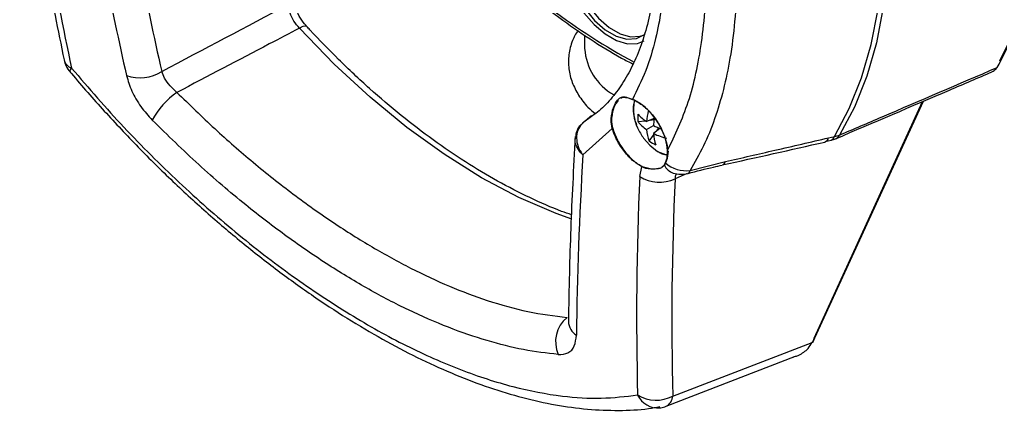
# Model space of a CAD drawing. Extents: x 16.5 to 113.1, y 4.4 to 84.5.
# Drawn here: x 18.211 to 21.865, y 4.387 to 5.843 of the extents above; entities that cross this region are included whole.
import ezdxf

# ---------------------------------------------------------------- set-up
doc = ezdxf.new("R2010")
doc.units = 0
doc.header["$MEASUREMENT"] = 0
doc.layers.add('OBJECT', color=7, linetype='CONTINUOUS')

msp = doc.modelspace()

# ---------------------------------------------------------------- linework, layer by layer
at = {"layer": 'OBJECT'}
for p, q in [((20.3161, 5.7851), (20.3161, 5.7351)), ((21.853, 5.6646), (21.8604, 5.6772)), ((20.4588, 5.5538), (20.451, 5.549)), ((20.4576, 5.5546), (20.4575, 5.5546)), ((20.4588, 5.5538), (20.4589, 5.5538)), ((21.1714, 4.6562), (21.5756, 5.538)), ((21.1744, 4.6576), (21.5786, 5.5392)), ((20.3413, 5.4826), (20.3135, 5.4616)), ((20.3434, 5.484), (20.3146, 5.4624)), ((20.3367, 5.4816), (20.3418, 5.486)), ((20.3146, 5.4624), (20.3104, 5.4589)), ((20.3135, 5.4616), (20.3146, 5.4624)), ((20.3146, 5.4624), (20.3367, 5.4816)), ((20.4147, 5.4622), (20.4148, 5.4619)), ((20.419, 5.4371), (20.4148, 5.4619)), ((20.4163, 5.4619), (20.4162, 5.4622)), ((20.4163, 5.4619), (20.4204, 5.4374)), ((20.5149, 5.4634), (20.5423, 5.4666)), ((20.5756, 5.4743), (20.5468, 5.4635)), ((20.5468, 5.4335), (20.5728, 5.4485)), ((20.5611, 5.4688), (20.575, 5.4705)), ((20.419, 5.4371), (20.3095, 5.3393)), ((20.4218, 5.4284), (20.419, 5.4371)), ((20.4204, 5.4374), (20.4232, 5.4288)), ((20.4218, 5.4284), (20.422, 5.4278)), ((20.4232, 5.4288), (20.4234, 5.4282)), ((20.5567, 5.3909), (20.5732, 5.4131)), ((20.5965, 5.4381), (20.5728, 5.4185)), ((20.5846, 5.4282), (20.593, 5.4395)), ((21.2128, 5.3889), (21.2346, 5.3939)), ((21.2248, 5.4028), (21.2467, 5.4079)), ((20.6233, 5.3264), (20.6258, 5.3374)), ((20.6234, 5.3267), (20.625, 5.3558)), ((20.625, 5.355), (20.6234, 5.3255)), ((20.6272, 5.3525), (20.6234, 5.3267)), ((20.6132, 5.3023), (20.6178, 5.3105)), ((20.6179, 5.3092), (20.6132, 5.3008)), ((20.6178, 5.3105), (20.6233, 5.3264)), ((20.6234, 5.3253), (20.6179, 5.3092)), ((20.6231, 5.3263), (20.623, 5.326)), ((20.6234, 5.3253), (20.6234, 5.3255)), ((20.7089, 5.2814), (20.8405, 5.3139)), ((20.5214, 5.259), (20.5296, 5.2947)), ((20.6467, 5.2715), (20.6475, 5.2712)), ((20.6977, 5.2695), (20.653, 5.2501)), ((21.1644, 4.6406), (21.1662, 4.6446)), ((20.6446, 4.4406), (21.1644, 4.6406)), ((20.6196, 4.4032), (21.1023, 4.5889)), ((20.5963, 4.3965), (20.5994, 4.3969))]:
    msp.add_line(p, q, dxfattribs=at)
at = {"layer": 'OBJECT', "flags": 128}
for points in [[(21.8604, 5.6772), (21.9127, 5.7831), (21.9559, 5.8985), (21.9898, 6.0227), (22.0141, 6.1549), (22.0288, 6.2944), (22.0337, 6.4405), (22.0288, 6.5922), (22.0141, 6.7486), (21.9898, 6.909), (21.9559, 7.0723), (21.9127, 7.2376), (21.8604, 7.4039)], [(21.862, 7.4086), (21.9141, 7.2429), (21.9572, 7.0783), (21.9909, 6.9157), (22.0151, 6.756), (22.0297, 6.6002), (22.0346, 6.4491), (22.0297, 6.3037), (22.0151, 6.1647), (21.9909, 6.033), (21.9572, 5.9094), (21.9141, 5.7945), (21.862, 5.6889)], [(21.2467, 5.4079), (21.302, 5.5121), (21.3478, 5.6264), (21.3837, 5.7502), (21.4095, 5.8827), (21.4251, 6.023), (21.4303, 6.1703), (21.4251, 6.3235), (21.4095, 6.4818), (21.3837, 6.6441), (21.3478, 6.8093), (21.302, 6.9765), (21.2467, 7.1446)], [(21.2659, 7.1538), (21.3214, 6.9853), (21.3673, 6.8177), (21.4032, 6.6521), (21.4291, 6.4894), (21.4447, 6.3308), (21.4499, 6.1772), (21.4447, 6.0296), (21.4291, 5.889), (21.4032, 5.7562), (21.3673, 5.6321), (21.3214, 5.5175), (21.2659, 5.4131)], [(20.2536, 6.0377), (20.2661, 5.9856), (20.2879, 5.9331), (20.3177, 5.8836), (20.3534, 5.8402), (20.393, 5.8056), (20.4338, 5.782), (20.4734, 5.7709), (20.5092, 5.773), (20.5389, 5.7882), (20.5418, 5.7907)], [(20.2677, 6.0459), (20.2803, 5.9937), (20.3021, 5.9413), (20.3318, 5.8918), (20.3676, 5.8483), (20.4071, 5.8138), (20.448, 5.7902), (20.4875, 5.7791), (20.5233, 5.7812), (20.5353, 5.7854)], [(20.2423, 6.0279), (20.2576, 5.9736), (20.2819, 5.9196), (20.3137, 5.8691), (20.3512, 5.8249), (20.3923, 5.7897), (20.4346, 5.7653), (20.4756, 5.7531), (20.5131, 5.754), (20.5384, 5.7636)], [(19.2533, 5.8117), (19.2608, 5.816), (19.2674, 5.8189), (19.273, 5.8204), (19.2772, 5.8203), (19.2798, 5.8188)], [(20.2678, 5.0995), (20.2101, 5.1204), (20.0715, 5.1803), (19.9319, 5.2542), (19.7923, 5.3415), (19.6537, 5.4416), (19.5171, 5.5539), (19.3833, 5.6775), (19.2533, 5.8117)], [(18.3972, 5.6497), (18.3973, 5.6495), (18.3974, 5.6493)], [(20.3085, 5.4575), (20.3086, 5.4576), (20.3104, 5.4589)], [(20.5356, 5.4016), (20.5585, 5.3749), (20.588, 5.3522)], [(20.588, 5.3522), (20.6176, 5.3408), (20.6242, 5.3399)]]:
    msp.add_lwpolyline(points, dxfattribs=at)
at = {"layer": 'OBJECT'}
for centre, radius, start, end in [((21.6769, 7.863), 2.4755, 224.7226, 241.6195), ((20.5318, 5.7507), 0.2162, 184.1353, 239.8886), ((18.4741, 5.7135), 0.1, 191.8341, 219.9346), ((18.4202, 5.7049), 0.0456, 195.1566, 249.1304), ((18.4175, 5.6468), 0.0206, 131.2059, 171.9085), ((18.6582, 5.7813), 0.1548, 251.3955, 301.9184), ((18.9722, 5.3231), 0.3045, 125.1681, 151.4213), ((20.4585, 5.5547), 0.000939, 182.2804, 293.6717), ((20.4585, 5.5547), 0.000936, 182.1571, 294.757), ((20.4948, 5.546), 0.000537, 182.4525, 297.3817), ((20.6526, 5.5075), 0.1547, 168.2554, 205.9865), ((20.6542, 5.4774), 0.14, 174.2684, 185.7316), ((20.6316, 5.5928), 0.1546, 221.0267, 236.7745), ((20.7857, 5.4446), 0.2396, 166.04, 175.469), ((20.4155, 5.4639), 0.00187, 245.716, 293.2632), ((20.4155, 5.4636), 0.00187, 246.0446, 293.8612), ((20.6131, 5.4856), 0.1983, 186.7632, 196.8269), ((20.613, 5.4856), 0.1982, 186.8728, 196.6597), ((20.6256, 5.5497), 0.1403, 217.9552, 235.8754), ((20.8594, 5.4303), 0.2871, 171.6539, 176.3724), ((20.7023, 5.7101), 0.2919, 243.6571, 249.4695), ((20.4192, 5.4392), 0.00211, 263.8567, 303.0566), ((20.4219, 5.4307), 0.00236, 268.5285, 303.353), ((20.4221, 5.4302), 0.0024, 269.0317, 302.9503), ((20.7149, 5.5305), 0.2208, 204.276, 215.7186), ((20.6869, 5.4436), 0.1404, 184.1283, 202.0454), ((20.6791, 5.643), 0.2483, 244.6616, 256.8984), ((20.7272, 5.4272), 0.1546, 183.2285, 198.9758), ((21.235, 5.49), 0.0829, 278.0814, 291.8412), ((21.2391, 5.4269), 0.0302, 294.3501, 332.7682), ((20.6384, 5.5045), 0.1399, 234.268, 245.7374), ((21.2062, 5.4066), 0.019, 292.0066, 348.4597), ((21.2283, 5.4115), 0.0188, 289.7557, 348.8987), ((21.2122, 5.4913), 0.1, 282.9436, 293.1348), ((20.6137, 5.3015), 0.000907, 126.0908, 231.8381), ((20.6646, 5.3259), 0.0573, 205.9769, 251.4674), ((20.6183, 5.3098), 0.000787, 127.031, 238.6688), ((20.6937, 5.3946), 0.1143, 228.399, 277.6381), ((20.6238, 5.3259), 0.000767, 172.737, 239.3924), ((20.6237, 5.3262), 0.000644, 120.7767, 167.5858), ((20.6238, 5.3262), 0.000764, 172.98, 239.5129), ((20.8236, 5.3179), 0.0173, 288.4643, 346.7088), ((20.531, 5.2947), 0.00147, 123.3022, 182.3711), ((20.676, 5.3671), 0.1, 252.7961, 284.7327), ((20.6955, 5.2825), 0.0135, 296.2212, 354.9621), ((20.5952, 5.3735), 0.1363, 237.2103, 295.0903), ((20.3237, 4.6429), 0.116, 129.1095, 204.1928), ((20.3195, 4.7209), 0.0639, 181.9527, 237.7902), ((21.165, 4.6432), 0.0027, 257.1128, 331.8694), ((21.1665, 4.6478), 0.00319, 263.8276, 328.5775), ((21.1719, 4.6592), 0.00302, 261.3875, 326.9329), ((20.5824, 4.5561), 0.1312, 238.3001, 298.3105), ((20.59, 4.481), 0.0848, 205.5405, 274.2485), ((20.5972, 4.4444), 0.0476, 297.9242, 355.4269), ((20.5836, 4.4957), 0.1, 279.1058, 291.0242)]:
    msp.add_arc(centre, radius, start, end, dxfattribs=at)
for centre, major_axis, ratio, start_param, end_param in [((28.8899, 15.5354), (5.5041, 16.751), 0.560269, 2.306716, 2.371164), ((32.1763, 13.6381), (8.654, 14.9534), 0.719689, 2.425419, 2.481145), ((32.1152, 13.6734), (8.7039, 15.04), 0.71887, 2.42727, 2.481138), ((-10.4952, -6.2271), (41.2178, 19.304), 0.050051, 5.477163, 5.493517), ((31.1644, 14.2224), (8.6782, 15.0549), 0.435892, 2.426221, 2.480089), ((34.3897, 12.3604), (11.7585, 13.1395), 0.561291, 2.540319, 2.604767), ((34.4507, 12.3054), (11.7075, 13.0528), 0.561109, 2.540934, 2.605383), ((21.528, 4.6732), (0.3456, 0.3853), 0.561109, 2.076501, 2.10355)]:
    msp.add_ellipse(centre, major_axis=major_axis, ratio=ratio, start_param=start_param, end_param=end_param, dxfattribs=at)
for points, knots in [([(20.7089, 7.0172), (20.7283, 6.956), (20.7671, 6.8336), (20.8124, 6.6489), (20.8477, 6.4651), (20.8706, 6.291), (20.8823, 6.1294), (20.8843, 5.9793), (20.8767, 5.8351), (20.8544, 5.66), (20.8149, 5.5048), (20.7606, 5.3703), (20.7261, 5.311), (20.7089, 5.2814)], [0, 0, 0, 0, 0.088765, 0.177531, 0.269416, 0.361302, 0.442441, 0.523579, 0.607061, 0.690543, 0.843256, 0.921628, 1, 1, 1, 1]), ([(20.4587, 6.9152), (20.46, 6.9115), (20.4768, 6.8635), (20.5027, 6.7708), (20.5358, 6.6379), (20.5609, 6.5064), (20.5786, 6.3786), (20.5885, 6.2564), (20.5908, 6.1411), (20.5856, 6.0326), (20.5732, 5.9305), (20.5538, 5.8353), (20.5277, 5.7482), (20.4953, 5.6704), (20.4573, 5.6025), (20.4134, 5.5453), (20.3739, 5.5045), (20.347, 5.4863), (20.3386, 5.4806)], [0, 0, 0, 0, 0.0057715, 0.0742779, 0.1436979, 0.2135393, 0.2831702, 0.3519849, 0.4195578, 0.4866328, 0.554417, 0.6228685, 0.6916463, 0.7604292, 0.8289965, 0.8975493, 0.9679071, 1, 1, 1, 1]), ([(20.625, 5.355), (20.6528, 5.4133), (20.7089, 5.5314), (20.7489, 5.719), (20.767, 5.8873), (20.772, 6.0273), (20.7679, 6.1755), (20.7506, 6.3722), (20.7108, 6.6231), (20.6538, 6.8258), (20.625, 6.9284)], [0, 0, 0, 0, 0.158308, 0.320393, 0.4075, 0.494607, 0.584228, 0.67385, 0.834938, 1, 1, 1, 1]), ([(20.4942, 6.8759), (20.5041, 6.8434), (20.5418, 6.7186), (20.5901, 6.5006), (20.621, 6.2356), (20.6196, 5.988), (20.59, 5.7963), (20.546, 5.6497), (20.5115, 5.5807), (20.4942, 5.546)], [0, 0, 0, 0, 0.062214, 0.238483, 0.419893, 0.595629, 0.776478, 0.887615, 1, 1, 1, 1]), ([(18.2106, 6.6077), (18.2212, 6.54), (18.2522, 6.3437), (18.3062, 6.0376), (18.3538, 5.8032), (18.3762, 5.693)], [0, 0, 0, 0, 0.2182226, 0.6325864, 1, 1, 1, 1]), ([(19.9103, 6.1207), (19.9376, 6.0937), (20.0015, 6.0304), (20.1051, 5.9405), (20.22, 5.85), (20.3363, 5.7698), (20.4288, 5.7121), (20.4822, 5.6849), (20.4966, 5.6776)], [0, 0, 0, 0, 0.145855, 0.341176, 0.536556, 0.731998, 0.927502, 1, 1, 1, 1]), ([(19.2798, 5.819), (19.2792, 5.8197), (19.271, 5.8279), (19.2564, 5.8486), (19.2406, 5.8799), (19.2322, 5.9065), (19.2317, 5.9182), (19.2316, 5.9215)], [0, 0, 0, 0, 0.025839, 0.311935, 0.601613, 0.888955, 1, 1, 1, 1]), ([(19.2533, 5.8117), (19.2462, 5.82), (19.2319, 5.8366), (19.2166, 5.8682), (19.2133, 5.8888), (19.2116, 5.8995)], [0, 0, 0, 0, 0.326673, 0.652869, 1, 1, 1, 1]), ([(19.2533, 5.8117), (19.2157, 5.7919), (19.0636, 5.7119), (18.9114, 5.6321), (18.7969, 5.572)], [0, 0, 0, 0, 0.247159, 1, 1, 1, 1]), ([(20.2673, 5.1161), (20.255, 5.1202), (20.2038, 5.1374), (20.1117, 5.1786), (19.9919, 5.2397), (19.8715, 5.3118), (19.7513, 5.3935), (19.6321, 5.4847), (19.5144, 5.5849), (19.401, 5.6916), (19.3234, 5.7716), (19.2841, 5.8142), (19.2798, 5.8188)], [0, 0, 0, 0, 0.037515, 0.156891, 0.276211, 0.395517, 0.514832, 0.634177, 0.753562, 0.872989, 0.986187, 1, 1, 1, 1]), ([(20.2906, 5.8028), (20.2834, 5.7905), (20.2669, 5.7618), (20.2558, 5.7129), (20.2556, 5.6599), (20.2681, 5.6088), (20.2925, 5.5608), (20.3216, 5.5218), (20.3461, 5.501), (20.3554, 5.4931)], [0, 0, 0, 0, 0.122466, 0.283753, 0.43948, 0.592877, 0.746773, 0.904571, 1, 1, 1, 1]), ([(18.3977, 5.6502), (18.3998, 5.6477), (18.4411, 5.5966), (18.5259, 5.5019), (18.6517, 5.3671), (18.7813, 5.2393), (18.9131, 5.1186), (19.0464, 5.0058), (19.1804, 4.9013), (19.3143, 4.8056), (19.4475, 4.7191), (19.5791, 4.6422), (19.7085, 4.5753), (19.836, 4.5181), (19.9618, 4.4706), (20.086, 4.4332), (20.208, 4.4062), (20.3275, 4.3899), (20.4432, 4.3857), (20.533, 4.3893), (20.5823, 4.3985), (20.5961, 4.401)], [0, 0, 0, 0, 0.0030289, 0.0609794, 0.1190204, 0.1770374, 0.2349436, 0.2926675, 0.3501559, 0.4073797, 0.4643369, 0.5210545, 0.5773277, 0.633391, 0.6899213, 0.746929, 0.8043602, 0.8621013, 0.9199666, 0.9776698, 1, 1, 1, 1]), ([(18.404, 5.6623), (18.4684, 5.5878), (18.5976, 5.4386), (18.8032, 5.2349), (19.0139, 5.0485), (19.2278, 4.8838), (19.4416, 4.7417), (19.6517, 4.6246), (19.8552, 4.5346), (20.0501, 4.4714), (20.2247, 4.4381), (20.3797, 4.4286), (20.4689, 4.4392), (20.5135, 4.4445)], [0, 0, 0, 0, 0.094108, 0.188508, 0.282606, 0.376776, 0.471253, 0.56542, 0.658464, 0.751805, 0.844857, 0.922428, 1, 1, 1, 1]), ([(18.6089, 5.6346), (18.6146, 5.6156), (18.6261, 5.5775), (18.6608, 5.5181), (18.6903, 5.485), (18.7048, 5.4688)], [0, 0, 0, 0, 0.336949, 0.673845, 1, 1, 1, 1]), ([(18.7969, 5.572), (18.788, 5.58), (18.7703, 5.596), (18.7502, 5.624), (18.7433, 5.6417), (18.7401, 5.65)], [0, 0, 0, 0, 0.348121, 0.696418, 1, 1, 1, 1]), ([(21.2515, 5.3994), (21.3929, 5.4598), (21.5874, 5.5429), (21.7817, 5.6261), (21.8347, 5.6489)], [0, 0, 0, 0, 0.726976, 1, 1, 1, 1]), ([(21.2659, 5.4131), (21.3187, 5.4357), (21.5145, 5.5195), (21.7101, 5.6034), (21.853, 5.6646)], [0, 0, 0, 0, 0.269854, 1, 1, 1, 1]), ([(21.8345, 5.6493), (21.8401, 5.6522), (21.8473, 5.656), (21.852, 5.6631), (21.853, 5.6646)], [0, 0, 0, 0, 0.778911, 1, 1, 1, 1]), ([(18.7969, 5.572), (18.8435, 5.5263), (18.9369, 5.435), (19.0821, 5.3087), (19.23, 5.1914), (19.3785, 5.086), (19.5249, 4.9939), (19.6696, 4.9143), (19.813, 4.8476), (19.9593, 4.7928), (20.1067, 4.7514), (20.2024, 4.7391), (20.2505, 4.7329)], [0, 0, 0, 0, 0.095908, 0.191815, 0.290502, 0.38919, 0.485101, 0.581012, 0.679721, 0.77843, 0.888705, 1, 1, 1, 1]), ([(20.4147, 5.4622), (20.4158, 5.4773), (20.418, 5.5073), (20.4346, 5.5399), (20.4471, 5.5523), (20.4552, 5.5541), (20.4575, 5.5546)], [0, 0, 0, 0, 0.309279, 0.616001, 0.89125, 1, 1, 1, 1]), ([(20.4408, 5.5427), (20.4354, 5.5345), (20.4252, 5.5191), (20.4165, 5.4875), (20.4163, 5.4685), (20.4162, 5.4622)], [0, 0, 0, 0, 0.430285, 0.81256, 1, 1, 1, 1]), ([(20.4576, 5.5546), (20.4648, 5.5542), (20.4748, 5.5535), (20.4901, 5.5476), (20.4942, 5.546)], [0, 0, 0, 0, 0.7299259, 1, 1, 1, 1]), ([(20.4951, 5.5456), (20.4848, 5.5494), (20.4707, 5.5545), (20.4614, 5.554), (20.4589, 5.5538)], [0, 0, 0, 0, 0.730796, 1, 1, 1, 1]), ([(20.4942, 5.546), (20.5062, 5.5401), (20.5302, 5.5283), (20.5654, 5.4942), (20.5951, 5.4524), (20.6162, 5.4064), (20.6238, 5.3736), (20.6249, 5.3575), (20.625, 5.355)], [0, 0, 0, 0, 0.1925553, 0.385109, 0.5777077, 0.7704748, 0.9634866, 1, 1, 1, 1]), ([(20.625, 5.3558), (20.6232, 5.3699), (20.6196, 5.398), (20.5998, 5.4444), (20.5717, 5.4872), (20.5374, 5.5221), (20.5109, 5.5392), (20.4972, 5.5447), (20.4951, 5.5456)], [0, 0, 0, 0, 0.193231, 0.386467, 0.579538, 0.772364, 0.965005, 1, 1, 1, 1]), ([(20.5021, 5.5425), (20.5, 5.5351), (20.4952, 5.5178), (20.4975, 5.4859), (20.5055, 5.4623), (20.5092, 5.4512)], [0, 0, 0, 0, 0.281313, 0.658589, 1, 1, 1, 1]), ([(20.2179, 4.5953), (20.175, 4.6004), (20.0893, 4.6106), (19.9521, 4.6451), (19.8089, 4.6942), (19.6615, 4.7584), (19.5124, 4.8361), (19.3613, 4.9272), (19.2077, 5.0323), (19.0455, 5.1568), (18.8765, 5.3005), (18.7622, 5.4125), (18.7048, 5.4688)], [0, 0, 0, 0, 0.095398, 0.1907956, 0.2889546, 0.3871132, 0.4825163, 0.5779195, 0.6761073, 0.7742953, 0.8866036, 1, 1, 1, 1]), ([(20.3092, 5.4569), (20.3065, 5.4548), (20.2952, 5.4461), (20.284, 5.426), (20.2824, 5.4077), (20.2818, 5.4003)], [0, 0, 0, 0, 0.156395, 0.654637, 1, 1, 1, 1]), ([(20.3104, 5.4589), (20.3041, 5.452), (20.2915, 5.4381), (20.2846, 5.4093), (20.2876, 5.3784), (20.2982, 5.3548), (20.3069, 5.3425), (20.3094, 5.3394), (20.3095, 5.3393)], [0, 0, 0, 0, 0.22823, 0.4564, 0.686137, 0.918665, 0.996838, 1, 1, 1, 1]), ([(20.3157, 5.4632), (20.3137, 5.4618), (20.3112, 5.4601), (20.3091, 5.4578), (20.3086, 5.4574)], [0, 0, 0, 0, 0.80461, 1, 1, 1, 1]), ([(20.5296, 5.2947), (20.5175, 5.3023), (20.4933, 5.3176), (20.4596, 5.3553), (20.4354, 5.3937), (20.4257, 5.4183), (20.422, 5.4278)], [0, 0, 0, 0, 0.275398, 0.55079, 0.826423, 1, 1, 1, 1]), ([(20.4234, 5.4282), (20.4297, 5.4131), (20.4423, 5.3828), (20.4728, 5.3413), (20.5035, 5.3119), (20.5228, 5.3004), (20.5302, 5.296)], [0, 0, 0, 0, 0.276325, 0.552665, 0.828652, 1, 1, 1, 1]), ([(20.2811, 5.4075), (20.2778, 5.3492), (20.2682, 5.1774), (20.2596, 4.9477), (20.2566, 4.7784), (20.2556, 4.7187)], [0, 0, 0, 0, 0.249913, 0.735473, 1, 1, 1, 1]), ([(20.3095, 5.3393), (20.3093, 5.3394), (20.3066, 5.3418), (20.2966, 5.3517), (20.2848, 5.3709), (20.2787, 5.3901), (20.281, 5.3993), (20.2813, 5.4003)], [0, 0, 0, 0, 0.005533, 0.142528, 0.549791, 0.951962, 1, 1, 1, 1]), ([(20.8291, 5.3015), (20.9566, 5.3296), (21.0851, 5.358), (21.2127, 5.3876), (21.2136, 5.3878)], [0, 0, 0, 0, 0.992606, 1, 1, 1, 1]), ([(20.8405, 5.3139), (20.9021, 5.3281), (21.0304, 5.3576), (21.1584, 5.3874), (21.2248, 5.4028)], [0, 0, 0, 0, 0.480479, 1, 1, 1, 1]), ([(20.5891, 5.3513), (20.5946, 5.3483), (20.6063, 5.3419), (20.618, 5.3407), (20.6242, 5.34)], [0, 0, 0, 0, 0.462588, 1, 1, 1, 1]), ([(20.6132, 5.3008), (20.6091, 5.2963), (20.602, 5.2884), (20.5705, 5.2845), (20.5445, 5.2874), (20.5316, 5.2937), (20.5296, 5.2947)], [0, 0, 0, 0, 0.353798, 0.623722, 0.94006, 1, 1, 1, 1]), ([(20.6043, 5.295), (20.6067, 5.2961), (20.6104, 5.2978), (20.6124, 5.3011), (20.6132, 5.3023)], [0, 0, 0, 0, 0.631903, 1, 1, 1, 1]), ([(20.7014, 5.2704), (20.7333, 5.2785), (20.7761, 5.2895), (20.8183, 5.2989), (20.8291, 5.3013)], [0, 0, 0, 0, 0.7434872, 1, 1, 1, 1]), ([(20.5302, 5.296), (20.5437, 5.292), (20.5689, 5.2845), (20.5886, 5.289), (20.5978, 5.2911)], [0, 0, 0, 0, 0.532901, 1, 1, 1, 1]), ([(20.6573, 5.2677), (20.6554, 5.264), (20.6528, 5.2589), (20.653, 5.2521), (20.653, 5.2501)], [0, 0, 0, 0, 0.712327, 1, 1, 1, 1]), ([(20.2556, 4.7191), (20.2556, 4.7186), (20.2556, 4.7162), (20.2556, 4.7168), (20.2556, 4.7173)], [0, 0, 0, 0, 0.178623, 1, 1, 1, 1]), ([(20.2179, 4.5953), (20.2307, 4.5961), (20.2564, 4.5977), (20.2803, 4.6237), (20.2837, 4.6526), (20.2854, 4.6668)], [0, 0, 0, 0, 0.337927, 0.675839, 1, 1, 1, 1]), ([(21.1672, 4.6418), (21.1678, 4.6428), (21.1685, 4.6442), (21.169, 4.6457), (21.1692, 4.6461)], [0, 0, 0, 0, 0.702801, 1, 1, 1, 1]), ([(21.1693, 4.6461), (21.1697, 4.647), (21.1713, 4.6509), (21.1731, 4.6547), (21.1744, 4.6576)], [0, 0, 0, 0, 0.2499431, 1, 1, 1, 1]), ([(21.1024, 4.5886), (21.1064, 4.5901), (21.1236, 4.5968), (21.1473, 4.6132), (21.1595, 4.6328), (21.1644, 4.6406)], [0, 0, 0, 0, 0.153229, 0.662953, 1, 1, 1, 1]), ([(21.1029, 4.5888), (21.1022, 4.5884), (21.0993, 4.5869), (21.095, 4.5856), (21.0914, 4.5844), (21.0903, 4.584), (21.0901, 4.584)], [0, 0, 0, 0, 0.1741282, 0.7305742, 0.9718367, 1, 1, 1, 1])]:
    msp.add_open_spline(points, degree=3, knots=knots, dxfattribs=at)

doc.saveas('drawing.dxf')
